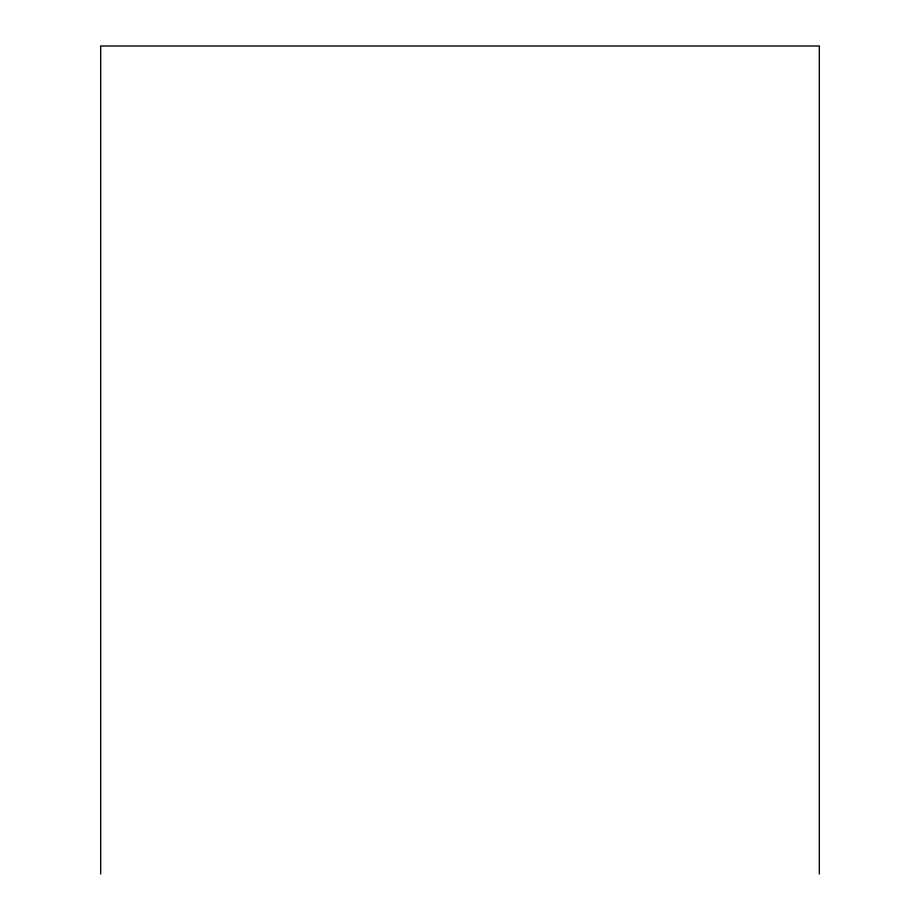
<?xml version="1.0" encoding="UTF-8"?>
<svg xmlns="http://www.w3.org/2000/svg" width="920" height="920" viewBox="0 0 920 920"><rect width="100%" height="100%" fill="white"/><g stroke="black" fill="none" stroke-linecap="round" stroke-linejoin="round"><path stroke-width="1.38" d="M819.317 874L819.317 46L100.682 46L100.682 874"/></g></svg>
